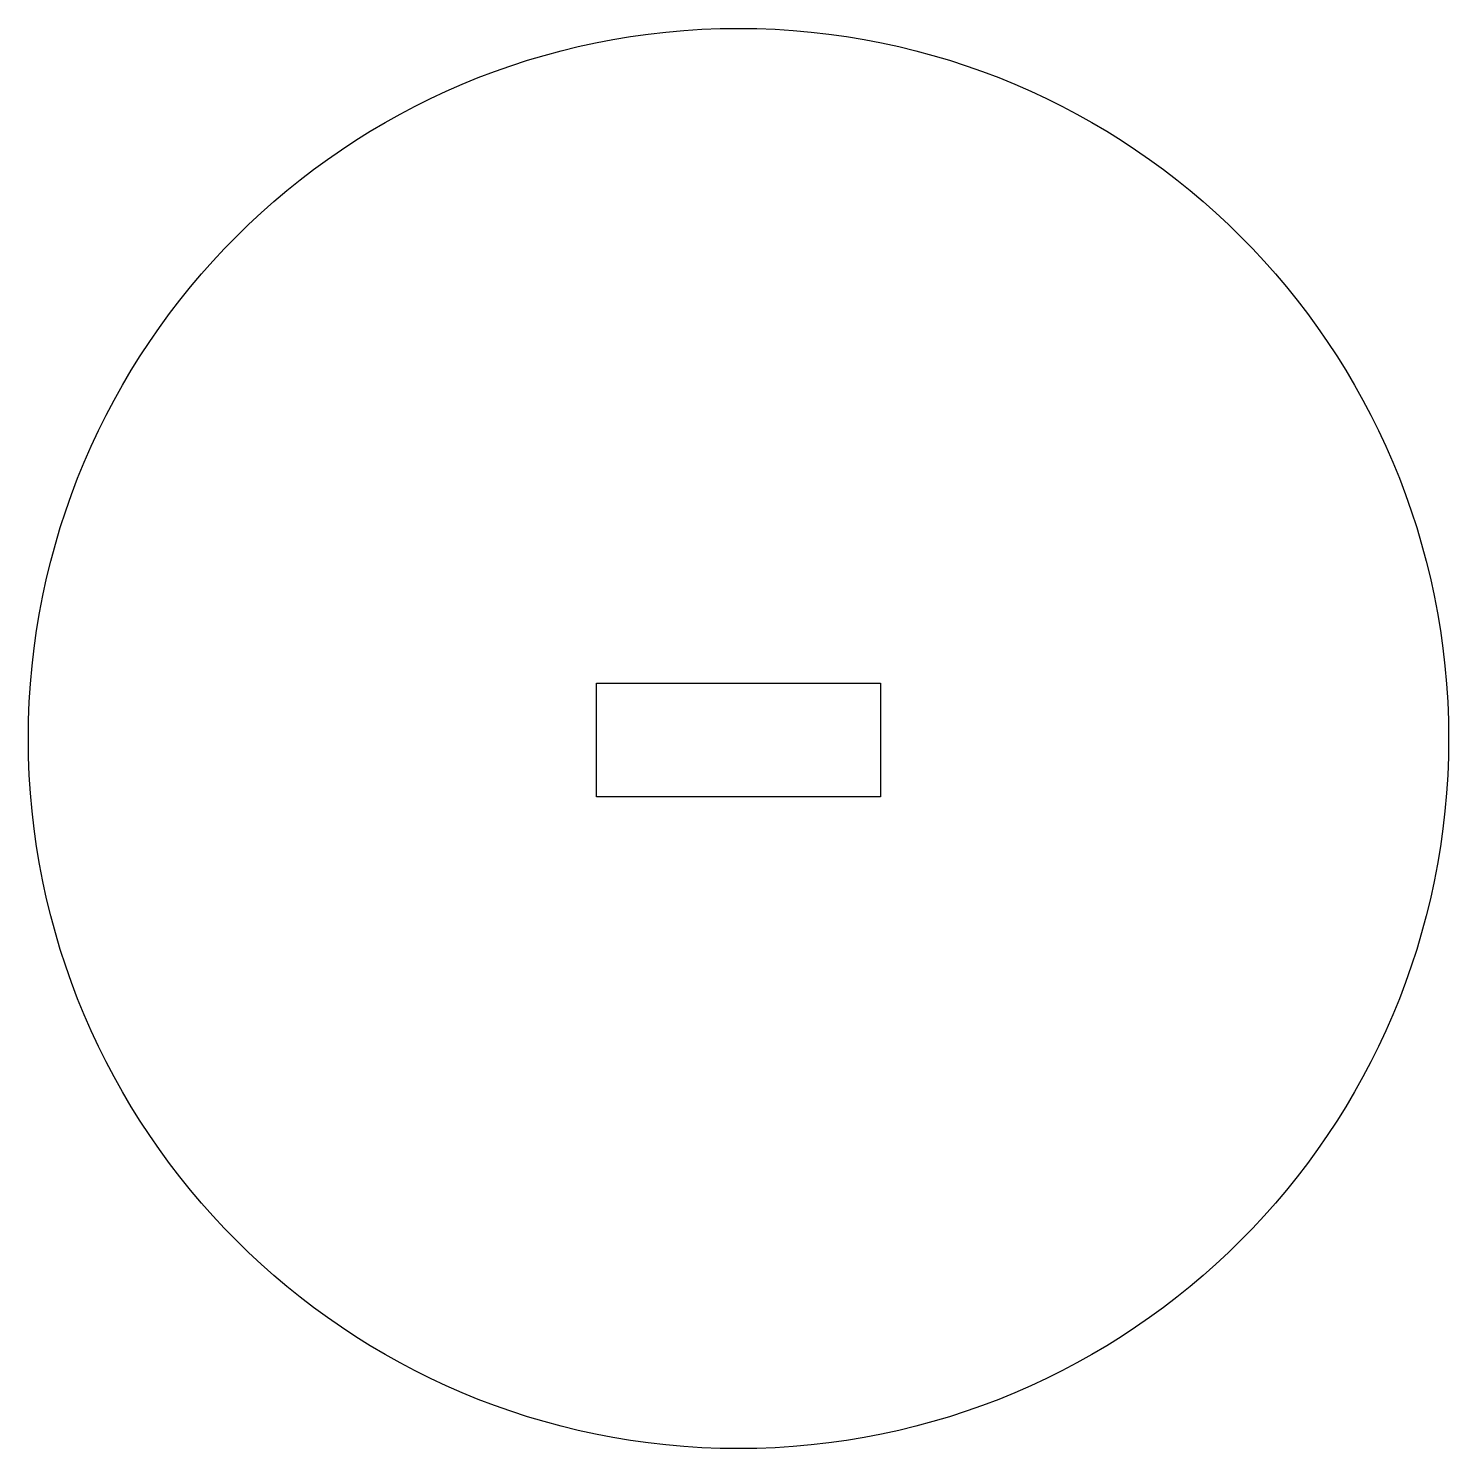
# Model space of a CAD drawing. Header units: millimetres. Extents: x -25 to 25, y -22.9 to 27.1.
import ezdxf

# ---------------------------------------------------------------- set-up
doc = ezdxf.new("R2010")
doc.units = ezdxf.units.MM
doc.layers.get('0').update_dxf_attribs({"linetype": 'CONTINUOUS'})

msp = doc.modelspace()

# ---------------------------------------------------------------- linework, layer by layer
msp.add_lwpolyline([(5, 4), (5, 0), (-5, 0), (-5, 4)], close=True)
msp.add_circle((0, 2.057), 25)
msp.add_circle((0, 2.057), 25)

doc.saveas('drawing.dxf')
